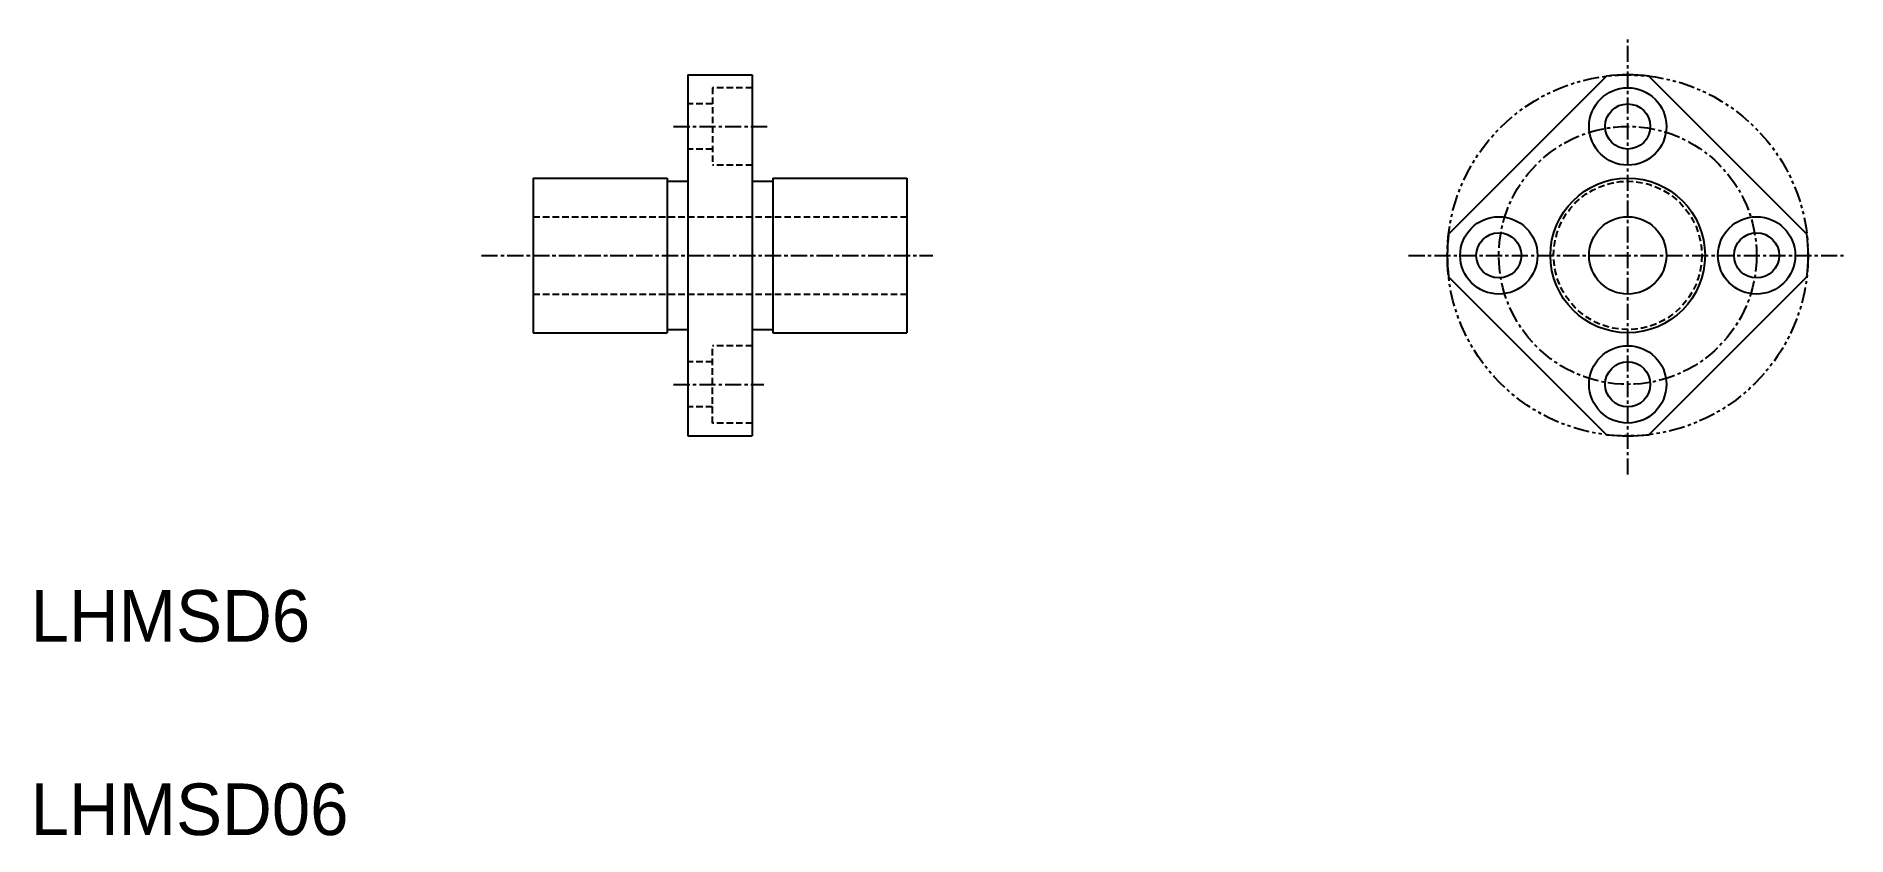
# Model space of a CAD drawing. Extents: x 322 to 463, y 140 to 202.
import ezdxf

# ---------------------------------------------------------------- set-up
doc = ezdxf.new("R2010")
doc.units = 0
for name, pattern in [('CENTER', [2, 1.25, -0.25, 0.25, -0.25]), ('DASHED', [0.75, 0.5, -0.25]), ('PHANTOM', [2.5, 1.25, -0.25, 0.25, -0.25, 0.25, -0.25])]:
    doc.linetypes.add(name, pattern=pattern)
doc.layers.get('0').update_dxf_attribs({"linetype": 'CONTINUOUS'})
doc.layers.add('CENTER', color=1, linetype='CENTER')

msp = doc.modelspace()

# ---------------------------------------------------------------- linework, layer by layer
at = {"color": 7, "linetype": 'CONTINUOUS'}
for p, q in [((372.77, 199.23), (372.77, 171.23)), ((372.77, 199.23), (377.77, 199.23)), ((377.77, 199.23), (377.77, 171.23)), ((444.04, 199.13), (431.8, 186.88)), ((459.6, 186.88), (447.35, 199.13)), ((360.77, 191.23), (360.77, 179.23)), ((360.77, 191.23), (371.17, 191.23)), ((371.17, 191.23), (371.17, 179.23)), ((379.37, 191.23), (389.77, 191.23)), ((379.37, 191.23), (379.37, 179.23)), ((389.77, 191.23), (389.77, 179.23)), ((371.17, 190.98), (372.77, 190.98)), ((377.77, 190.98), (379.37, 190.98)), ((444.04, 171.32), (431.8, 183.57)), ((459.6, 183.57), (447.35, 171.32)), ((360.77, 179.23), (371.17, 179.23)), ((371.17, 179.48), (372.77, 179.48)), ((377.77, 179.48), (379.37, 179.48)), ((379.37, 179.23), (389.77, 179.23)), ((372.77, 171.23), (377.77, 171.23))]:
    msp.add_line(p, q, dxfattribs=at)
at = {"color": 3, "linetype": 'DASHED'}
for p, q in [((374.67, 198.23), (374.67, 192.23)), ((377.77, 198.23), (374.67, 198.23)), ((374.67, 196.98), (372.77, 196.98)), ((374.67, 193.48), (372.77, 193.48)), ((377.77, 192.23), (374.67, 192.23)), ((360.77, 188.23), (389.77, 188.23)), ((360.77, 182.23), (389.77, 182.23)), ((377.77, 178.23), (374.67, 178.23)), ((374.67, 172.23), (374.67, 178.23)), ((374.67, 176.98), (372.77, 176.98)), ((374.67, 173.48), (372.77, 173.48)), ((377.77, 172.23), (374.67, 172.23))]:
    msp.add_line(p, q, dxfattribs=at)
at = {"color": 3, "linetype": 'PHANTOM'}
msp.add_circle((445.7, 185.23), 14, dxfattribs=at)
at = {"color": 7, "linetype": 'CONTINUOUS'}
for centre, radius in [((445.7, 195.23), 3), ((445.7, 195.23), 1.75), ((445.7, 185.23), 6), ((435.7, 185.23), 3), ((435.7, 185.23), 1.75), ((445.7, 185.23), 3), ((455.7, 185.23), 3), ((455.7, 185.23), 1.75), ((445.7, 175.23), 3), ((445.7, 175.23), 1.75)]:
    msp.add_circle(centre, radius, dxfattribs=at)
at = {"color": 3, "linetype": 'DASHED'}
msp.add_circle((445.7, 185.23), 5.75, dxfattribs=at)
at = {"color": 7, "linetype": 'CONTINUOUS'}
for start, end in [(83.2132, 96.7868), (173.2132, 186.7868), (353.2132, 6.7868), (263.2132, 276.7868)]:
    msp.add_arc((445.7, 185.23), 14, start, end, dxfattribs=at)
at = {"layer": 'CENTER', "color": 1, "linetype": 'CENTER'}
for p, q in [((445.7, 168.23), (445.7, 202.23)), ((371.66, 195.23), (379.16, 195.23)), ((356.75, 185.23), (391.16, 185.23)), ((358.77, 185.23), (391.77, 185.23)), ((428.7, 185.23), (462.7, 185.23)), ((371.66, 175.23), (378.66, 175.23))]:
    msp.add_line(p, q, dxfattribs=at)
msp.add_circle((445.7, 185.23), 10, dxfattribs=at)

# ---------------------------------------------------------------- texts
at = {"color": 7, "linetype": 'CONTINUOUS'}
for s, p in [('LHMSD6', (321.76, 155.28)), ('LHMSD06', (321.76, 140.28))]:
    msp.add_text(s, height=4, dxfattribs=at).set_placement(p)

doc.saveas('drawing.dxf')
